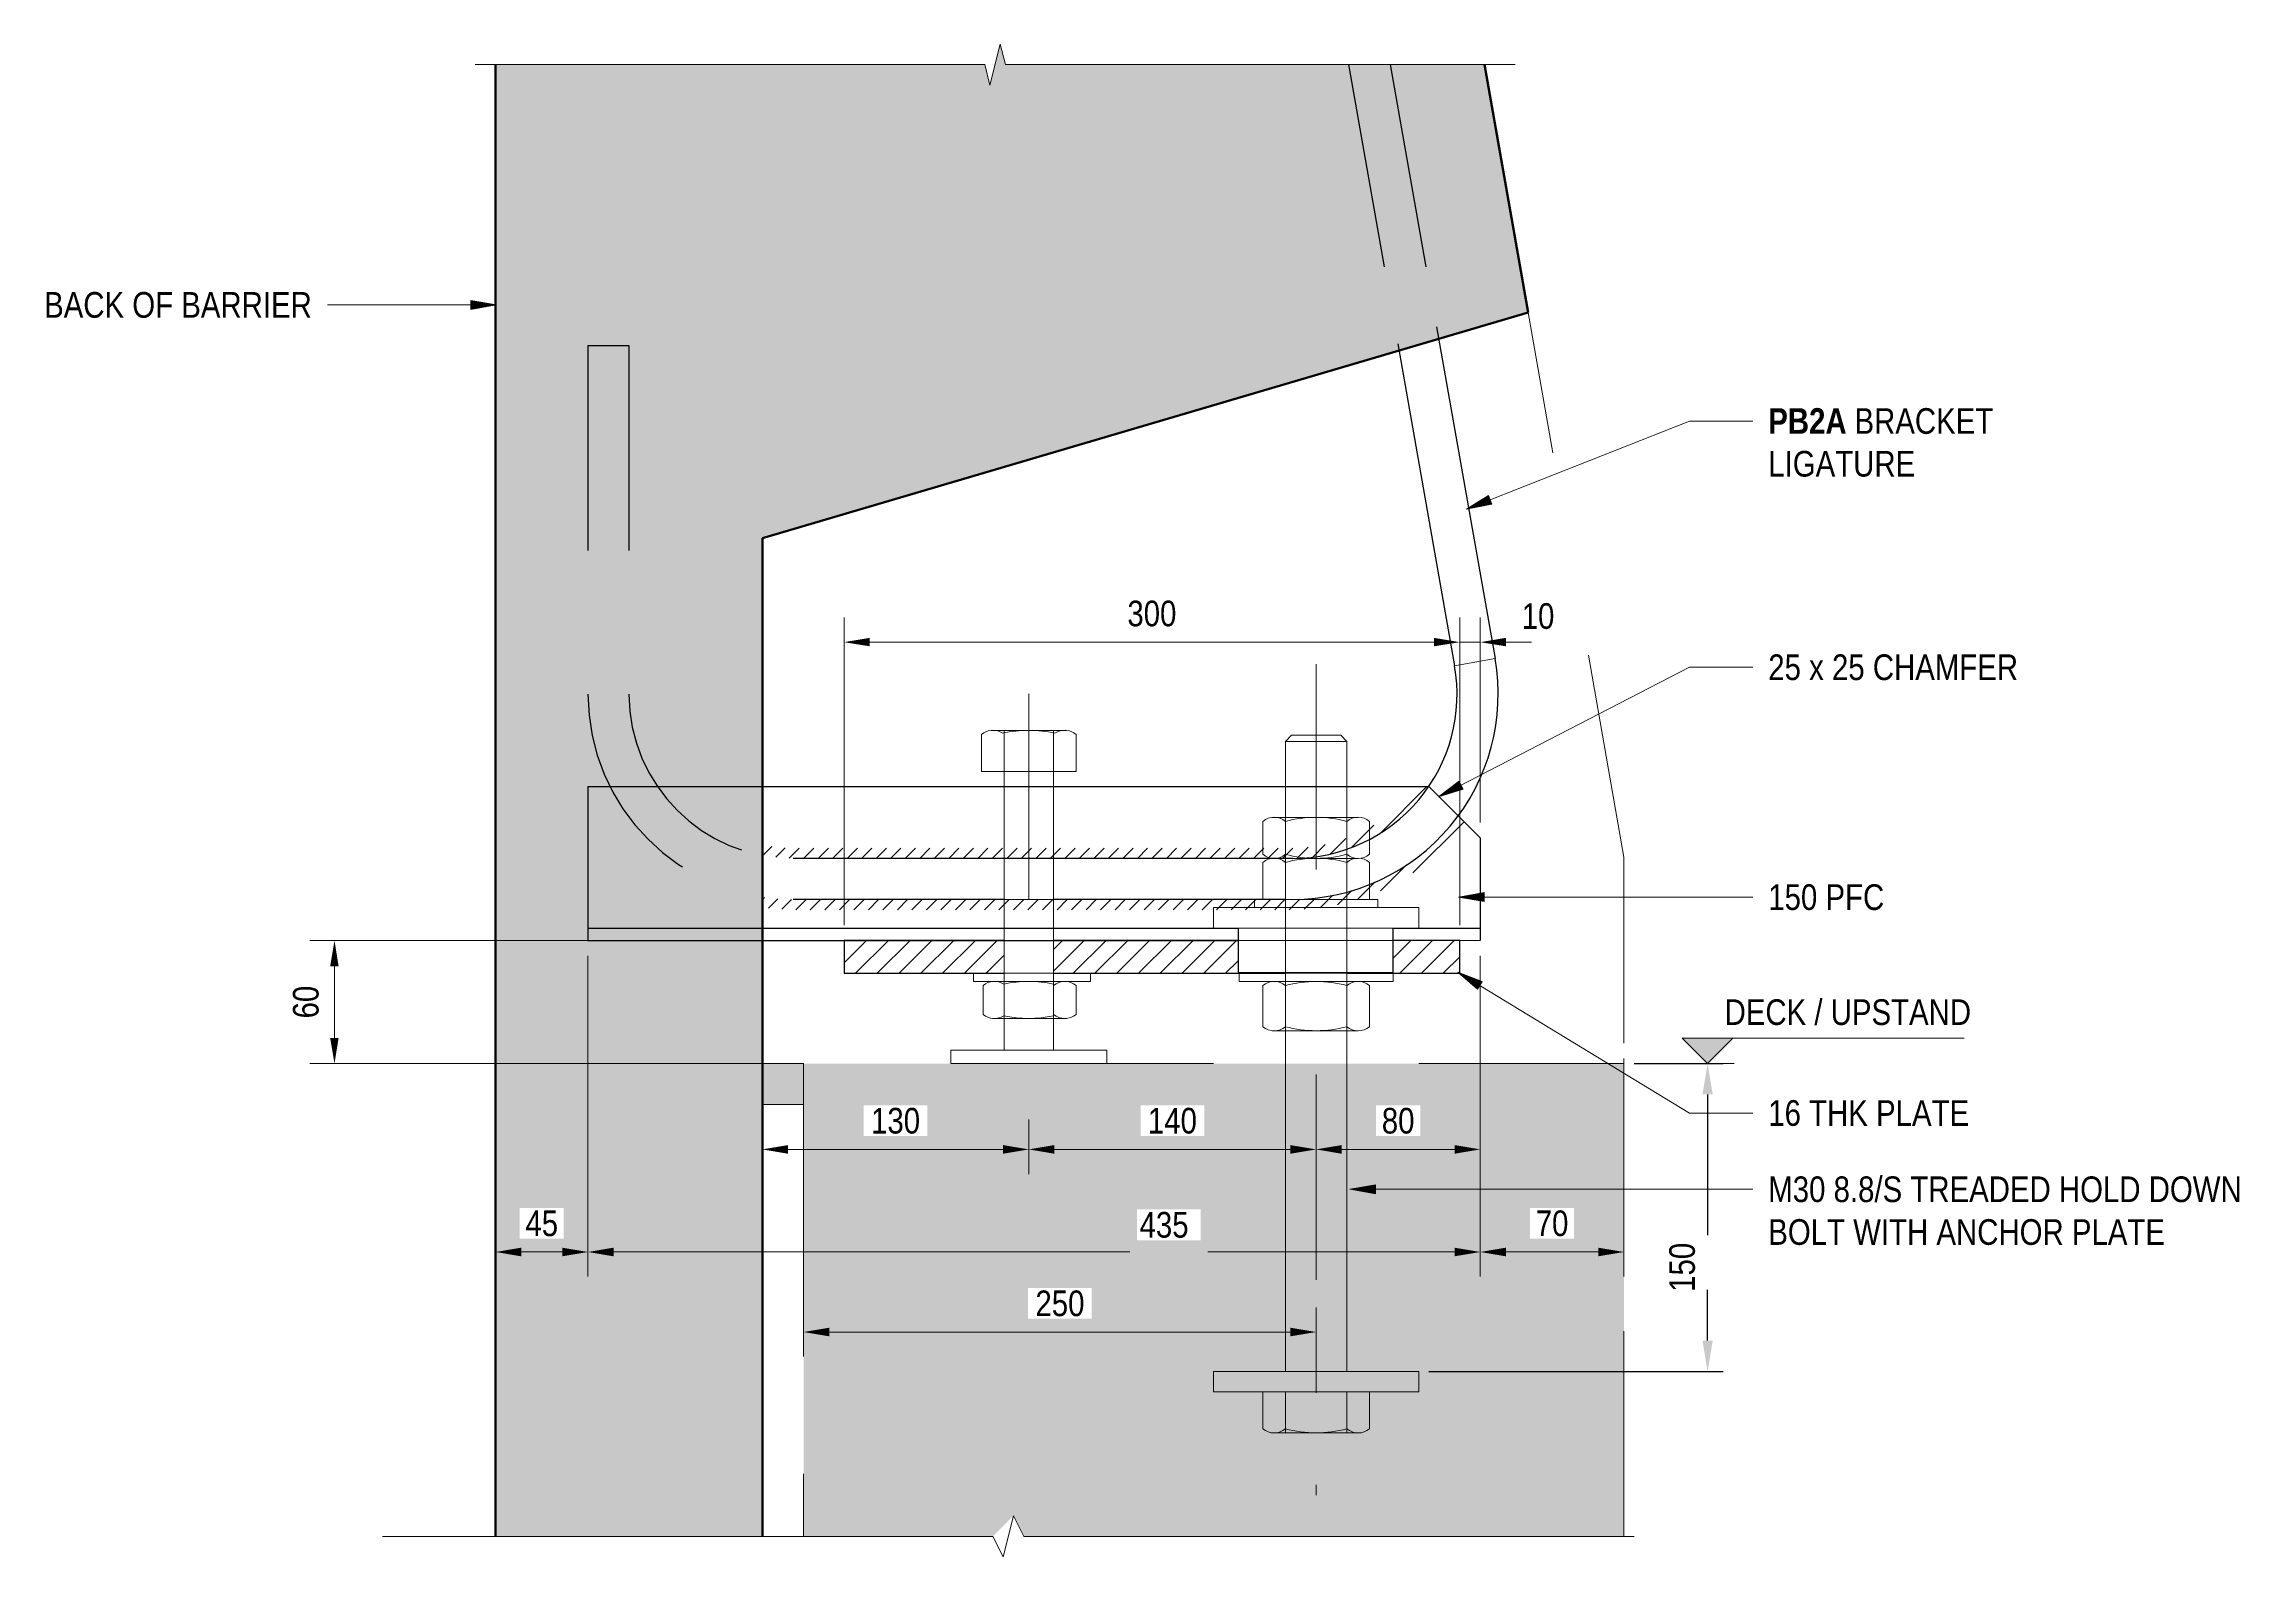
# Model space of a CAD drawing. Header units: metres. Extents: x 0.8 to 15.7, y 1.4 to 7.7.
# Drawn here: x 10.532 to 11.607, y 2.705 to 3.442 of the extents above; entities that cross this region are included whole.
import ezdxf

# ---------------------------------------------------------------- set-up
doc = ezdxf.new("R2010")
doc.units = ezdxf.units.M
doc.linetypes.add('JacobsCenter', pattern=[0.015, 0.009, -0.0015, 0.003, -0.0015])
doc.linetypes.add('JacobsDash', pattern=[0.0045, 0.003, -0.0015])
doc.layers.get('Defpoints').update_dxf_attribs({"color": 41})
for name, color, linetype, lineweight in [('D-BDGE', 7, 'Continuous', 13), ('D-BDGE-LINE', 7, 'Continuous', 9), ('D-ENHA-GEN-LINE', 7, 'Continuous', 13), ('D-ENHA-TEXT', 7, 'Continuous', 9), ('D-ENHA-TEXT-DIMS', 7, 'Continuous', 9)]:
    doc.layers.add(name, color=color, linetype=linetype, lineweight=lineweight)
doc.styles.add('Arial Narrow_4', font='ARIALN.TTF', dxfattribs={"height": 0.0125})
doc.styles.add('Arial Narrow_B', font='ARIALNB.TTF', dxfattribs={"height": 0.0125})
doc.dimstyles.new('____ddd_____3', dxfattribs={"dimscale": 0.3048, "dimtxt": 0.012793, "dimasz": 0.049213, "dimexe": 0.024606, "dimexo": 0.016404, "dimgap": 0.008202, "dimtad": 1, "dimdec": 0, "dimlfac": 1000, "dimzin": 0, "dimdsep": 46, "dimtxsty": 'Arial Narrow_4', "dimsah": 1, "dimcen": 0.09, "dimaunit": 1, "dimadec": 4, "dimazin": 0, "dimtfac": 1, "dimtdec": 4, "dimtix": 1, "dimtmove": 2, "dimatfit": 3, "dimfxl": 1, "dimtvp": 1, "dimtolj": 1, "dimtzin": 0, "dimarcsym": 2})
doc.dimstyles.new('Dimension_Arc_Length_O__mm_', dxfattribs={"dimscale": 0.3048, "dimtxt": 0.012793, "dimasz": 0.04101, "dimexe": 0.03937, "dimexo": 0.024606, "dimgap": 0.024606, "dimtad": 1, "dimdec": 0, "dimlfac": 1000, "dimzin": 0, "dimdsep": 46, "dimtxsty": 'Arial Narrow_4', "dimsah": 1, "dimcen": 0.09, "dimaunit": 1, "dimadec": 4, "dimazin": 0, "dimtfac": 1, "dimtdec": 4, "dimtix": 1, "dimtmove": 0, "dimatfit": 3, "dimfxl": 1, "dimtvp": 1, "dimtfill": 1, "dimtolj": 1, "dimtzin": 0, "dimlwd": 18, "dimlwe": 18, "dimarcsym": 2})
doc.dimstyles.new('Dimension_Standard_O__mm__2', dxfattribs={"dimscale": 0.3048, "dimtxt": 0.012793, "dimasz": 0.04101, "dimexe": 0.03937, "dimexo": 0.024606, "dimgap": 0.024606, "dimtad": 1, "dimdec": 0, "dimlfac": 1000, "dimzin": 0, "dimdsep": 46, "dimtxsty": 'Arial Narrow_4', "dimsah": 1, "dimcen": 0.09, "dimaunit": 1, "dimadec": 4, "dimazin": 0, "dimtfac": 1, "dimtdec": 4, "dimtix": 1, "dimtmove": 0, "dimatfit": 3, "dimfxl": 1, "dimtvp": 1, "dimtfill": 1, "dimtolj": 1, "dimtzin": 0, "dimlwd": 18, "dimlwe": 18, "dimarcsym": 2})
doc.dimstyles.new('Dimension_Standard_O__mm__3', dxfattribs={"dimscale": 0.3048, "dimtxt": 0.012793, "dimasz": 0.04101, "dimexe": 0.03937, "dimexo": 0.024606, "dimgap": 0.024606, "dimtad": 1, "dimdec": 0, "dimlfac": 1000, "dimzin": 0, "dimdsep": 46, "dimtxsty": 'Arial Narrow_4', "dimsah": 1, "dimcen": 0.09, "dimaunit": 1, "dimadec": 4, "dimazin": 0, "dimtfac": 1, "dimtdec": 4, "dimtix": 1, "dimtmove": 2, "dimatfit": 3, "dimfxl": 1, "dimtvp": 1, "dimtfill": 1, "dimtolj": 1, "dimtzin": 0, "dimlwd": 18, "dimlwe": 18, "dimarcsym": 2})
pattern_1 = [(45, (5.764406, 0), (-0.003535534, 0.003535534), [])]

# ---------------------------------------------------------------- blocks, each defined once
blk = doc.blocks.new('BreakLine - BreakLine-6385927-DRG-2871114 - SECTION 3')
at = {"layer": 'D-BDGE-LINE', "lineweight": 13}
for p, q in [((0, 0), (0.2925, 0)), ((0.3075, 0), (0.6, 0))]:
    blk.add_line(p, q, dxfattribs=at)
blk = doc.blocks.new('CS_DET_BreakLine_ViewScale1 - CS_Std BreakLine-6386245-DRG-2871114 - SECTION 3')
at = {"layer": 'D-BDGE-LINE', "lineweight": 18}
for p, q in [((-0.01, 0), (0.2384, 0)), ((0.2384, 0), (0.2409, -0.01)), ((0.2409, -0.01), (0.2459, 0.01)), ((0.2459, 0.01), (0.2484, 0)), ((0.2484, 0), (0.4969, 0))]:
    blk.add_line(p, q, dxfattribs=at)
blk = doc.blocks.new('DIMBLOCK25-DRG-2871114 - SECTION 3')
at = {"layer": 'D-ENHA-TEXT-DIMS', "color": 0, "lineweight": 18, "transparency": 16777216}
for p, q in [((10.7974, 2.9975), (10.7974, 2.8412)), ((10.7524, 2.8546), (10.7524, 2.8412)), ((10.7649, 2.8532), (10.7849, 2.8532))]:
    blk.add_line(p, q, dxfattribs=at)
at = {"layer": 'D-ENHA-TEXT-DIMS', "color": 0, "transparency": 16777216}
for points in [[(10.7649, 2.8553), (10.7649, 2.8511), (10.7524, 2.8532)], [(10.7849, 2.8553), (10.7849, 2.8511), (10.7974, 2.8532)]]:
    blk.add_solid(points, dxfattribs=at)
at = {"layer": 'Defpoints', "color": 0, "transparency": 16777216}
for p in [(10.7974, 3.005), (10.7524, 2.8621), (10.7974, 2.8532)]:
    blk.add_point(p, dxfattribs=at)
at = {"layer": 'D-ENHA-TEXT-DIMS', "color": 0, "lineweight": 18, "transparency": 16777216, "insert": (10.7749, 2.8671), "char_height": 0.0125, "width": 0.019007, "attachment_point": 5, "style": 'Arial Narrow_4', "bg_fill": 3, "box_fill_scale": 1.1, "bg_fill_color": 256, "bg_fill_true_color": 13158600, "bg_fill_transparency": 0}
blk.add_mtext('\\A1;45', dxfattribs=at)
blk = doc.blocks.new('DIMBLOCK26-DRG-2871114 - SECTION 3')
at = {"layer": 'D-ENHA-TEXT-DIMS', "color": 0, "lineweight": 18, "transparency": 16777216}
for p, q in [((10.7974, 2.9975), (10.7974, 2.8412)), ((11.2322, 2.9975), (11.2322, 2.8412)), ((10.8099, 2.8532), (11.0614, 2.8532)), ((11.2197, 2.8532), (11.0995, 2.8532))]:
    blk.add_line(p, q, dxfattribs=at)
at = {"layer": 'D-ENHA-TEXT-DIMS', "color": 0, "transparency": 16777216}
for points in [[(10.8099, 2.8553), (10.8099, 2.8511), (10.7974, 2.8532)], [(11.2197, 2.8553), (11.2197, 2.8511), (11.2322, 2.8532)]]:
    blk.add_solid(points, dxfattribs=at)
at = {"layer": 'Defpoints', "color": 0, "transparency": 16777216}
for p in [(10.7974, 3.005), (11.2322, 3.005), (11.2322, 2.8532)]:
    blk.add_point(p, dxfattribs=at)
at = {"layer": 'D-ENHA-TEXT-DIMS', "color": 0, "lineweight": 18, "transparency": 16777216, "insert": (11.0662, 2.8727), "char_height": 0.0125, "width": 0.02851, "attachment_point": 1, "line_spacing_factor": 0.974696, "style": 'Arial Narrow_4', "bg_fill": 3, "box_fill_scale": 1.1, "bg_fill_color": 256, "bg_fill_true_color": 13158600, "bg_fill_transparency": 0}
blk.add_mtext('\\A1;435', dxfattribs=at)
blk = doc.blocks.new('DIMBLOCK27-DRG-2871114 - SECTION 3')
at = {"layer": 'D-ENHA-TEXT-DIMS', "color": 0, "lineweight": 18, "transparency": 16777216}
for p, q in [((11.2322, 2.9975), (11.2322, 2.8412)), ((11.3022, 2.9475), (11.3022, 2.8412)), ((11.2447, 2.8532), (11.2897, 2.8532))]:
    blk.add_line(p, q, dxfattribs=at)
at = {"layer": 'D-ENHA-TEXT-DIMS', "color": 0, "transparency": 16777216}
for points in [[(11.2447, 2.8553), (11.2447, 2.8511), (11.2322, 2.8532)], [(11.2897, 2.8553), (11.2897, 2.8511), (11.3022, 2.8532)]]:
    blk.add_solid(points, dxfattribs=at)
at = {"layer": 'Defpoints', "color": 0, "transparency": 16777216}
for p in [(11.2322, 3.005), (11.3022, 2.955), (11.3022, 2.8532)]:
    blk.add_point(p, dxfattribs=at)
at = {"layer": 'D-ENHA-TEXT-DIMS', "color": 0, "lineweight": 18, "transparency": 16777216, "insert": (11.2672, 2.8671), "char_height": 0.0125, "width": 0.019007, "attachment_point": 5, "style": 'Arial Narrow_4', "bg_fill": 3, "box_fill_scale": 1.1, "bg_fill_color": 256, "bg_fill_true_color": 13158600, "bg_fill_transparency": 0}
blk.add_mtext('\\A1;70', dxfattribs=at)
blk = doc.blocks.new('DIMBLOCK28-DRG-2871114 - SECTION 3')
at = {"layer": 'D-ENHA-TEXT-DIMS', "color": 0, "lineweight": 18, "transparency": 16777216}
for p, q in [((10.7974, 3.005), (10.6619, 3.005)), ((10.6739, 2.9925), (10.6739, 2.9575)), ((10.895, 2.945), (10.6619, 2.945))]:
    blk.add_line(p, q, dxfattribs=at)
at = {"layer": 'D-ENHA-TEXT-DIMS', "color": 0, "transparency": 16777216}
for points in [[(10.6718, 2.9925), (10.6759, 2.9925), (10.6739, 3.005)], [(10.6718, 2.9575), (10.6759, 2.9575), (10.6739, 2.945)]]:
    blk.add_solid(points, dxfattribs=at)
at = {"layer": 'Defpoints', "color": 0, "transparency": 16777216}
for p in [(10.8049, 3.005), (10.6739, 2.945), (10.9025, 2.945)]:
    blk.add_point(p, dxfattribs=at)
at = {"layer": 'D-ENHA-TEXT-DIMS', "color": 0, "lineweight": 18, "transparency": 16777216, "insert": (10.66, 2.975), "char_height": 0.0125, "width": 0.019007, "attachment_point": 5, "rotation": 90, "style": 'Arial Narrow_4', "bg_fill": 3, "box_fill_scale": 1.1, "bg_fill_color": 256, "bg_fill_true_color": 13158600, "bg_fill_transparency": 0}
blk.add_mtext('\\A1;60', dxfattribs=at)
blk = doc.blocks.new('DIMBLOCK29-DRG-2871114 - SECTION 3')
at = {"layer": 'D-ENHA-TEXT-DIMS', "color": 0, "lineweight": 18, "transparency": 16777216}
for p, q in [((11.0122, 2.9177), (11.0122, 2.8912)), ((10.8824, 2.9046), (10.8824, 2.8912)), ((10.8949, 2.9032), (10.9997, 2.9032))]:
    blk.add_line(p, q, dxfattribs=at)
at = {"layer": 'D-ENHA-TEXT-DIMS', "color": 0, "transparency": 16777216}
for points in [[(10.8949, 2.9053), (10.8949, 2.9011), (10.8824, 2.9032)], [(10.9997, 2.9053), (10.9997, 2.9011), (11.0122, 2.9032)]]:
    blk.add_solid(points, dxfattribs=at)
at = {"layer": 'Defpoints', "color": 0, "transparency": 16777216}
for p in [(11.0122, 2.9252), (10.8824, 2.9121), (11.0122, 2.9032)]:
    blk.add_point(p, dxfattribs=at)
at = {"layer": 'D-ENHA-TEXT-DIMS', "color": 0, "lineweight": 18, "transparency": 16777216, "insert": (10.9473, 2.9171), "char_height": 0.0125, "width": 0.02851, "attachment_point": 5, "style": 'Arial Narrow_4', "bg_fill": 3, "box_fill_scale": 1.1, "bg_fill_color": 256, "bg_fill_true_color": 13158600, "bg_fill_transparency": 0}
blk.add_mtext('\\A1;130', dxfattribs=at)
blk = doc.blocks.new('DIMBLOCK30-DRG-2871114 - SECTION 3')
at = {"layer": 'D-ENHA-TEXT-DIMS', "color": 0, "lineweight": 18, "transparency": 16777216}
for p, q in [((11.0122, 2.9177), (11.0122, 2.8912)), ((11.0247, 2.9032), (11.1397, 2.9032)), ((11.1522, 2.9046), (11.1522, 2.8912))]:
    blk.add_line(p, q, dxfattribs=at)
at = {"layer": 'D-ENHA-TEXT-DIMS', "color": 0, "transparency": 16777216}
for points in [[(11.0247, 2.9053), (11.0247, 2.9011), (11.0122, 2.9032)], [(11.1397, 2.9053), (11.1397, 2.9011), (11.1522, 2.9032)]]:
    blk.add_solid(points, dxfattribs=at)
at = {"layer": 'Defpoints', "color": 0, "transparency": 16777216}
for p in [(11.0122, 2.9252), (11.1522, 2.9121), (11.1522, 2.9032)]:
    blk.add_point(p, dxfattribs=at)
at = {"layer": 'D-ENHA-TEXT-DIMS', "color": 0, "lineweight": 18, "transparency": 16777216, "insert": (11.0822, 2.9171), "char_height": 0.0125, "width": 0.02851, "attachment_point": 5, "style": 'Arial Narrow_4', "bg_fill": 3, "box_fill_scale": 1.1, "bg_fill_color": 256, "bg_fill_true_color": 13158600, "bg_fill_transparency": 0}
blk.add_mtext('\\A1;140', dxfattribs=at)
blk = doc.blocks.new('DIMBLOCK31-DRG-2871114 - SECTION 3')
at = {"layer": 'D-ENHA-TEXT-DIMS', "color": 0, "lineweight": 18, "transparency": 16777216}
for p, q in [((11.2322, 2.9975), (11.2322, 2.8912)), ((11.1522, 2.9046), (11.1522, 2.8912)), ((11.1647, 2.9032), (11.2197, 2.9032))]:
    blk.add_line(p, q, dxfattribs=at)
at = {"layer": 'D-ENHA-TEXT-DIMS', "color": 0, "transparency": 16777216}
for points in [[(11.1647, 2.9053), (11.1647, 2.9011), (11.1522, 2.9032)], [(11.2197, 2.9053), (11.2197, 2.9011), (11.2322, 2.9032)]]:
    blk.add_solid(points, dxfattribs=at)
at = {"layer": 'Defpoints', "color": 0, "transparency": 16777216}
for p in [(11.2322, 3.005), (11.1522, 2.9121), (11.2322, 2.9032)]:
    blk.add_point(p, dxfattribs=at)
at = {"layer": 'D-ENHA-TEXT-DIMS', "color": 0, "lineweight": 18, "transparency": 16777216, "insert": (11.1922, 2.9171), "char_height": 0.0125, "width": 0.019007, "attachment_point": 5, "style": 'Arial Narrow_4', "bg_fill": 3, "box_fill_scale": 1.1, "bg_fill_color": 256, "bg_fill_true_color": 13158600, "bg_fill_transparency": 0}
blk.add_mtext('\\A1;80', dxfattribs=at)
blk = doc.blocks.new('DIMBLOCK32-DRG-2871114 - SECTION 3')
at = {"layer": 'D-ENHA-TEXT-DIMS', "color": 0, "lineweight": 18, "transparency": 16777216}
for p, q in [((10.9222, 3.0125), (10.9222, 3.1624)), ((11.2222, 3.0125), (11.2222, 3.1624)), ((10.9347, 3.1504), (11.2097, 3.1504))]:
    blk.add_line(p, q, dxfattribs=at)
at = {"layer": 'D-ENHA-TEXT-DIMS', "color": 0, "transparency": 16777216}
for points in [[(10.9347, 3.1525), (10.9347, 3.1484), (10.9222, 3.1504)], [(11.2097, 3.1525), (11.2097, 3.1484), (11.2222, 3.1504)]]:
    blk.add_solid(points, dxfattribs=at)
at = {"layer": 'Defpoints', "color": 0, "transparency": 16777216}
for p in [(11.2222, 3.1504), (10.9222, 3.005), (11.2222, 3.005)]:
    blk.add_point(p, dxfattribs=at)
at = {"layer": 'D-ENHA-TEXT-DIMS', "color": 0, "lineweight": 18, "transparency": 16777216, "insert": (11.0722, 3.1643), "char_height": 0.0125, "width": 0.02851, "attachment_point": 5, "style": 'Arial Narrow_4', "bg_fill": 3, "box_fill_scale": 1.1, "bg_fill_color": 256, "bg_fill_true_color": 13158600, "bg_fill_transparency": 0}
blk.add_mtext('\\A1;300', dxfattribs=at)
blk = doc.blocks.new('DIMBLOCK33-DRG-2871114 - SECTION 3')
at = {"layer": 'D-ENHA-TEXT-DIMS', "color": 0, "lineweight": 18, "transparency": 16777216}
for p, q in [((11.2222, 3.0125), (11.2222, 3.1624)), ((11.2322, 3.0625), (11.2322, 3.1624)), ((11.2097, 3.1504), (11.1972, 3.1504)), ((11.2222, 3.1504), (11.2322, 3.1504)), ((11.2447, 3.1504), (11.2572, 3.1504))]:
    blk.add_line(p, q, dxfattribs=at)
at = {"layer": 'D-ENHA-TEXT-DIMS', "color": 0, "transparency": 16777216}
for points in [[(11.2097, 3.1525), (11.2097, 3.1484), (11.2222, 3.1504)], [(11.2447, 3.1525), (11.2447, 3.1484), (11.2322, 3.1504)]]:
    blk.add_solid(points, dxfattribs=at)
at = {"layer": 'Defpoints', "color": 0, "transparency": 16777216}
for p in [(11.2322, 3.1504), (11.2322, 3.055), (11.2222, 3.005)]:
    blk.add_point(p, dxfattribs=at)
at = {"layer": 'D-ENHA-TEXT-DIMS', "color": 0, "lineweight": 18, "transparency": 16777216, "insert": (11.2524, 3.1694), "char_height": 0.0125, "width": 0.019007, "attachment_point": 1, "line_spacing_factor": 0.974696, "style": 'Arial Narrow_4', "bg_fill": 3, "box_fill_scale": 1.1, "bg_fill_color": 256, "bg_fill_true_color": 13158600, "bg_fill_transparency": 0}
blk.add_mtext('\\A1;10', dxfattribs=at)
blk = doc.blocks.new('DIMBLOCK34-DRG-2871114 - SECTION 3')
at = {"layer": 'D-ENHA-TEXT-DIMS', "color": 0, "lineweight": 18, "transparency": 16777216}
for p, q in [((10.9025, 2.9175), (10.9025, 2.8022)), ((11.1522, 2.7845), (11.1522, 2.8262)), ((10.915, 2.8142), (11.1397, 2.8142))]:
    blk.add_line(p, q, dxfattribs=at)
at = {"layer": 'D-ENHA-TEXT-DIMS', "color": 0, "transparency": 16777216}
for points in [[(10.915, 2.8163), (10.915, 2.8121), (10.9025, 2.8142)], [(11.1397, 2.8163), (11.1397, 2.8121), (11.1522, 2.8142)]]:
    blk.add_solid(points, dxfattribs=at)
at = {"layer": 'Defpoints', "color": 0, "transparency": 16777216}
for p in [(10.9025, 2.925), (11.1522, 2.8142), (11.1522, 2.777)]:
    blk.add_point(p, dxfattribs=at)
at = {"layer": 'D-ENHA-TEXT-DIMS', "color": 0, "lineweight": 18, "transparency": 16777216, "insert": (11.0274, 2.8281), "char_height": 0.0125, "width": 0.02851, "attachment_point": 5, "style": 'Arial Narrow_4', "bg_fill": 3, "box_fill_scale": 1.1, "bg_fill_color": 256, "bg_fill_true_color": 13158600, "bg_fill_transparency": 0}
blk.add_mtext('\\A1;250', dxfattribs=at)
blk = doc.blocks.new('SYM_ANO_Level - FINISHED LEVEL 2-5691598-DRG-2871114 - SECTION 3')
at = {"layer": 'D-ENHA-GEN-LINE', "lineweight": 9}
blk.add_hatch(color=256, dxfattribs=at).paths.add_polyline_path([(0, 0), (0.00247, -0.00247), (-0.00247, -0.00247)])
for p, q in [((0.00241, 0), (-0.00259, 0)), ((0, 0), (-0.00247, -0.00247)), ((0.00247, -0.00247), (0, 0)), ((-0.025, -0.00247), (0.00241, -0.00247)), ((-0.00247, -0.00247), (0.00247, -0.00247)), ((0.0018, -0.00247), (-0.0018, -0.00247))]:
    blk.add_line(p, q, dxfattribs=at)
blk = doc.blocks.new('DIMBLOCK35-DRG-2871114 - SECTION 3')
at = {"layer": 'D-ENHA-TEXT-DIMS', "color": 0, "lineweight": -2, "transparency": 16777216}
for p, q in [((11.3072, 2.945), (11.3505, 2.945)), ((11.343, 2.93), (11.343, 2.8614)), ((11.343, 2.81), (11.343, 2.8347)), ((11.2072, 2.795), (11.3505, 2.795))]:
    blk.add_line(p, q, dxfattribs=at)
at = {"layer": 'D-ENHA-TEXT-DIMS', "color": 0, "transparency": 16777216}
for points in [[(11.3405, 2.93), (11.3455, 2.93), (11.343, 2.945)], [(11.3405, 2.81), (11.3455, 2.81), (11.343, 2.795)]]:
    blk.add_solid(points, dxfattribs=at)
at = {"layer": 'Defpoints', "color": 0, "transparency": 16777216}
for p in [(11.3022, 2.945), (11.2022, 2.795), (11.343, 2.795)]:
    blk.add_point(p, dxfattribs=at)
at = {"layer": 'D-ENHA-TEXT-DIMS', "color": 0, "transparency": 16777216, "insert": (11.3243, 2.8338), "char_height": 0.0125, "width": 0.02851, "attachment_point": 1, "rotation": 90, "line_spacing_factor": 0.974696, "style": 'Arial Narrow_4'}
blk.add_mtext('\\A1;150', dxfattribs=at)

msp = doc.modelspace()

# ---------------------------------------------------------------- hatches: boundary and pattern name
at = {"layer": 'D-BDGE-LINE', "true_color": 0xffffff}
for points in [[(10.8051082, 2.7146079), (10.8824022, 2.7146079), (10.8824022, 3.201038), (11.2555373, 3.311038), (11.2342303, 3.4318761), (11.0008467, 3.4318761), (10.9983467, 3.4418761), (10.9933467, 3.4218761), (10.9908467, 3.4318761), (10.7524022, 3.4318761), (10.7524022, 2.7146079)], [(10.8825114, 2.925038), (10.9025114, 2.925038), (10.9025114, 2.945038), (10.8825114, 2.945038), (10.8825114, 2.9325016)], [(11.2744721, 2.7146079), (11.3022439, 2.7146079), (11.3022439, 2.945038), (10.9025114, 2.945038), (10.9025114, 2.7146079), (10.9947398, 2.7146079), (11.0047398, 2.7246079), (11.0097398, 2.7146079)]]:
    msp.add_hatch(color=7, dxfattribs=at).paths.add_polyline_path(points)
at = {"layer": 'D-BDGE-LINE', "true_color": 0x808080}
h = msp.add_hatch(dxfattribs=at)
h.set_pattern_fill('FP_2', color=8, style=0, pattern_type=2)
h.set_pattern_definition(pattern_1)
h.paths.add_polyline_path([(11.0525895, 3.045038), (11.1409436, 3.045038), (11.1474952, 3.0453153), (11.1539206, 3.046101), (11.1602198, 3.047395), (11.1664324, 3.0492125), (11.1725188, 3.0515384), (11.1783602, 3.0543273), (11.1844182, 3.0579131), (11.1892984, 3.0613121), (11.1942957, 3.0654263), (11.1989089, 3.0699065), (11.2031728, 3.0747771), (11.2070874, 3.080038), (11.2009436, 3.080038), (11.197248, 3.0755019), (11.1932666, 3.0713081), (11.1889996, 3.0674566), (11.1839518, 3.0636232), (11.1795511, 3.0607428), (11.1744846, 3.0579559), (11.1692152, 3.0555749), (11.1635308, 3.0535327), (11.1581751, 3.0520443), (11.1525337, 3.0509416), (11.1467898, 3.0502728), (11.1409436, 3.050038), (10.8974022, 3.050038), (10.8908506, 3.0503549), (10.8858121, 3.0509416), (10.8824022, 3.0516081), (10.8824022, 3.0465165), (10.8844252, 3.046101), (10.8915559, 3.0452854), (10.8974022, 3.045038), (11.0242439, 3.045038)])
h = msp.add_hatch(dxfattribs=at)
h.set_pattern_fill('FP_2', color=8, style=0, pattern_type=2)
h.set_pattern_definition(pattern_1)
h.paths.add_polyline_path([(11.1409436, 3.020038), (11.1491467, 3.0203683), (11.1572054, 3.0213087), (11.1651198, 3.0228591), (11.1729354, 3.0250363), (11.1806066, 3.0278235), (11.1879969, 3.0311711), (11.1951012, 3.0350893), (11.2019551, 3.0395914), (11.2083455, 3.0445272), (11.2143235, 3.0499407), (11.219899, 3.0558348), (11.2250721, 3.0622097), (11.2214978, 3.0657841), (11.2165743, 3.0596303), (11.211259, 3.0539394), (11.2055519, 3.0487113), (11.1994137, 3.0439199), (11.1928838, 3.0395914), (11.1860801, 3.035804), (11.1783602, 3.0323339), (11.1716417, 3.0298722), (11.1635308, 3.0276454), (11.1565519, 3.0262673), (11.1488181, 3.0253577), (11.1409436, 3.025038), (10.8974022, 3.025038), (10.8894416, 3.0253809), (10.8824022, 3.0261301), (10.8824022, 3.0211458), (10.8899835, 3.0203274), (10.8974022, 3.020038), (11.1372439, 3.020038)])
h = msp.add_hatch(dxfattribs=at)
h.set_pattern_fill('FP_7', color=8, style=0, pattern_type=2)
h.set_pattern_definition([(45, (5.764406, 0), (-0.005303301, 0.005303301), [])])
h.paths.add_polyline_path([(11.0525895, 2.989038), (11.1372439, 2.989038), (11.1372439, 2.9894043), (11.1142439, 2.9894043), (11.1142439, 3.005038), (11.0242439, 3.005038), (11.0242439, 2.989038)])
h.paths.add_polyline_path([(11.1895336, 2.989038), (11.2222439, 2.989038), (11.2222439, 3.005038), (11.1895336, 3.005038), (11.1895336, 2.9894043), (11.1672439, 2.9894043), (11.1672439, 2.989038)])
h.paths.add_polyline_path([(11.0002439, 2.989038), (11.0002439, 3.005038), (10.9222439, 3.005038), (10.9222439, 2.989038), (10.9416483, 2.989038)])
at = {"layer": 'D-ENHA-TEXT'}
for points in [[(10.752771, 3.3147925), (10.740271, 3.3169965), (10.740271, 3.3125884)], [(11.2254502, 3.2151941), (11.2378852, 3.2177396), (11.2362647, 3.2218391)], [(11.2118477, 3.0749568), (11.2239646, 3.0787369), (11.2219409, 3.0826532)], [(11.2216452, 3.0261422), (11.2341452, 3.0239381), (11.2341452, 3.0283463)], [(11.2212691, 2.9896077), (11.2308051, 2.9812308), (11.2330951, 2.9849975)], [(11.1686014, 2.8837769), (11.1811014, 2.8815728), (11.1811014, 2.885981)]]:
    msp.add_hatch(color=256, dxfattribs=at).paths.add_polyline_path(points)

# ---------------------------------------------------------------- linework, layer by layer
at = {"layer": 'D-BDGE', "lineweight": 70}
for p, q in [((10.7524022, 3.4318761), (10.7524022, 2.7146079)), ((11.2555373, 3.311038), (11.2342303, 3.4318761)), ((10.8824022, 3.201038), (11.2555373, 3.311038)), ((10.8824022, 2.7146079), (10.8824022, 3.201038))]:
    msp.add_line(p, q, dxfattribs=at)
at = {"layer": 'D-BDGE', "linetype": 'JacobsDash', "lineweight": 25}
for p, q in [((11.1680739, 3.4318761), (11.1920752, 3.2957579)), ((11.1883824, 3.4318761), (11.2109031, 3.3041549)), ((10.7974022, 3.295038), (10.7974022, 3.125038)), ((10.7974022, 3.295038), (10.8174022, 3.295038)), ((10.8174022, 3.295038), (10.8174022, 3.125038)), ((10.7974022, 3.080038), (10.8824022, 3.080038)), ((10.7974022, 3.080038), (10.7974022, 3.005038)), ((10.7974022, 3.011038), (10.8824022, 3.011038)), ((10.7974022, 3.005038), (10.8824022, 3.005038))]:
    msp.add_line(p, q, dxfattribs=at)
at = {"layer": 'D-BDGE', "linetype": 'JacobsDash'}
for p, q in [((11.3022439, 3.0456599), (11.2555373, 3.311038)), ((11.3022439, 2.955038), (11.3022439, 3.0456599)), ((11.1372439, 3.005038), (11.1672439, 3.005038))]:
    msp.add_line(p, q, dxfattribs=at)
at = {"layer": 'D-BDGE', "lineweight": 25}
for p, q in [((11.2109031, 3.3041549), (11.2394244, 3.1424028)), ((11.1920752, 3.2957579), (11.2197282, 3.1389298)), ((10.8824022, 3.080038), (11.2070874, 3.080038)), ((11.2071507, 3.0801311), (11.2322439, 3.055038)), ((11.2322439, 3.055038), (11.2322439, 3.005038)), ((11.1409436, 3.045038), (10.8974022, 3.045038)), ((11.0002439, 3.025038), (10.8974022, 3.025038)), ((11.1372439, 3.025038), (11.0242439, 3.025038)), ((10.8824022, 3.011038), (11.1142439, 3.011038)), ((11.1022439, 3.011038), (11.1142439, 3.011038)), ((11.1142439, 3.011038), (11.1142439, 2.9894043)), ((11.1895336, 3.011038), (11.2022439, 3.011038)), ((11.1895336, 3.011038), (11.2322439, 3.011038)), ((11.1895336, 3.011038), (11.1895336, 2.9894043)), ((10.8824022, 3.005038), (11.1142439, 3.005038)), ((11.0002439, 3.005038), (10.9222439, 3.005038)), ((10.9222439, 3.005038), (10.9222439, 2.989038)), ((11.1142439, 3.005038), (11.0242439, 3.005038)), ((11.2222439, 3.005038), (11.1895336, 3.005038)), ((11.2222439, 2.989038), (11.2222439, 3.005038)), ((10.9222439, 2.989038), (11.0002439, 2.989038)), ((11.0242439, 2.989038), (11.1372439, 2.989038)), ((11.1672439, 2.989038), (11.2222439, 2.989038))]:
    msp.add_line(p, q, dxfattribs=at)
at = {"layer": 'D-BDGE', "linetype": 'JacobsCenter', "lineweight": 9}
for p, q in [((11.1522439, 3.1396463), (11.1522439, 2.7346463)), ((11.0122439, 3.1251708), (11.0122439, 2.9251708))]:
    msp.add_line(p, q, dxfattribs=at)
at = {"layer": 'D-BDGE', "lineweight": 9}
for p, q in [((11.2197282, 3.1389298), (11.2394244, 3.1424028)), ((11.1372439, 3.102038), (11.1402439, 3.105038)), ((11.1402439, 3.105038), (11.1642439, 3.105038)), ((11.1672439, 3.102038), (11.1642439, 3.105038)), ((11.0002439, 3.025038), (11.0002439, 2.989038)), ((11.0242439, 3.025038), (11.0002439, 3.025038)), ((11.0242439, 2.989038), (11.0242439, 3.025038)), ((11.1672439, 3.025038), (11.1372439, 3.025038)), ((11.1372439, 3.025038), (11.1372439, 3.011038)), ((11.1672439, 3.011038), (11.1672439, 3.025038)), ((11.1895336, 3.011038), (11.1142439, 3.011038)), ((11.1142439, 3.011038), (11.1142439, 2.9894043)), ((11.1895336, 2.9894043), (11.1895336, 3.011038)), ((11.0002439, 2.989038), (11.0242439, 2.989038)), ((11.1142439, 2.9894043), (11.1895336, 2.9894043)), ((11.1372439, 2.9894043), (11.1372439, 2.989038)), ((11.1372439, 2.989038), (11.1672439, 2.989038)), ((11.1672439, 2.989038), (11.1672439, 2.9894043)), ((11.0002439, 2.9837859), (11.0002439, 2.96829)), ((11.1402439, 2.785038), (11.1642439, 2.785038))]:
    msp.add_line(p, q, dxfattribs=at)
at = {"layer": 'D-BDGE', "lineweight": 18}
for p, q in [((10.9938572, 3.1074296), (11.0306305, 3.1074296)), ((11.0002439, 3.0874296), (11.0002439, 3.1074296)), ((11.0242439, 3.0874296), (11.0242439, 3.1074296)), ((10.9892439, 3.0874296), (10.9892439, 3.1054611)), ((10.9892439, 3.1002346), (10.9892439, 3.0911246)), ((11.0002439, 3.1002346), (11.0002439, 3.0911246)), ((11.0352439, 3.0874296), (11.0352439, 3.1054611)), ((11.1372439, 3.102038), (11.1672439, 3.102038)), ((11.1372439, 3.102038), (11.1372439, 2.795038)), ((11.1672439, 3.102038), (11.1672439, 2.795038)), ((10.9892439, 3.0874296), (11.0352439, 3.0874296)), ((11.0253289, 3.0874296), (10.9958178, 3.0874296)), ((11.0002439, 3.025038), (11.0002439, 3.0874296)), ((11.0242439, 3.025038), (11.0242439, 3.0874296)), ((11.1308572, 3.065038), (11.1727591, 3.065038)), ((11.1653289, 3.065038), (11.1358178, 3.065038)), ((11.1372439, 3.0470065), (11.1372439, 3.065038)), ((11.1672439, 3.0470065), (11.1672439, 3.065038)), ((11.1262439, 3.0470065), (11.1262439, 3.0630694)), ((11.1262439, 3.057843), (11.1262439, 3.048733)), ((11.1372439, 3.057843), (11.1372439, 3.048733)), ((11.1782439, 3.0470065), (11.1782439, 3.0630694)), ((11.1262439, 3.025038), (11.1262439, 3.0430694)), ((11.1308572, 3.045038), (11.1727591, 3.045038)), ((11.1653289, 3.045038), (11.1358178, 3.045038)), ((11.1653289, 3.045038), (11.1358178, 3.045038)), ((11.1372439, 3.0270065), (11.1372439, 3.045038)), ((11.1672439, 3.0271201), (11.1672439, 3.045038)), ((11.1782439, 3.025038), (11.1782439, 3.0430694)), ((11.1262439, 3.037843), (11.1262439, 3.028733)), ((11.1372439, 3.037843), (11.1372439, 3.028733)), ((11.1022439, 3.021038), (11.2022439, 3.021038)), ((11.1022439, 3.011038), (11.1022439, 3.021038)), ((11.1222439, 3.025038), (11.1372439, 3.025038)), ((11.1222439, 3.021038), (11.1222439, 3.025038)), ((11.1372439, 3.021038), (11.1222439, 3.021038)), ((11.1372439, 3.025038), (11.1358178, 3.025038)), ((11.1672439, 3.025038), (11.1822439, 3.025038)), ((11.1822439, 3.021038), (11.1672439, 3.021038)), ((11.1822439, 3.025038), (11.1822439, 3.021038)), ((11.2022439, 3.021038), (11.2022439, 3.011038)), ((11.1142439, 3.011038), (11.1022439, 3.011038)), ((11.2022439, 3.011038), (11.1895336, 3.011038)), ((11.1895336, 3.005038), (11.2322439, 3.005038)), ((11.0002439, 2.989038), (10.9852439, 2.989038)), ((10.9852439, 2.989038), (10.9852439, 2.985038)), ((11.0002439, 2.951538), (11.0002439, 2.989038)), ((11.0422439, 2.989038), (11.0242439, 2.989038)), ((11.0242439, 2.951538), (11.0242439, 2.989038)), ((11.0422439, 2.985038), (11.0422439, 2.989038)), ((11.1897439, 2.989038), (11.1147439, 2.989038)), ((11.1147439, 2.989038), (11.1147439, 2.985038)), ((11.1897439, 2.985038), (11.1897439, 2.989038)), ((10.9852439, 2.985038), (11.0422439, 2.985038)), ((10.9899788, 2.9830694), (10.9899788, 2.9690065)), ((10.9899788, 2.972233), (10.9899788, 2.981343)), ((11.0253289, 2.985038), (10.9963654, 2.985038)), ((11.0242439, 2.9830694), (11.0242439, 2.967038)), ((11.0352439, 2.9830694), (11.0352439, 2.9690065)), ((11.1147439, 2.985038), (11.1897439, 2.985038)), ((11.1262439, 2.9630065), (11.1262439, 2.9830694)), ((11.1372439, 2.9630065), (11.1372439, 2.981038)), ((11.1672439, 2.9630065), (11.1672439, 2.981038)), ((11.1782439, 2.9630065), (11.1782439, 2.9830694)), ((10.9945921, 2.967038), (11.0306305, 2.967038)), ((11.0253289, 2.967038), (10.9963654, 2.967038)), ((11.1262439, 2.973843), (11.1262439, 2.964733)), ((11.1372439, 2.973843), (11.1372439, 2.964733)), ((11.1308572, 2.961038), (11.1727591, 2.961038)), ((11.1653289, 2.961038), (11.1358178, 2.961038)), ((11.1653289, 2.961038), (11.1358178, 2.961038)), ((11.0502439, 2.951538), (10.9742439, 2.951538)), ((10.9742439, 2.945038), (10.9742439, 2.951538)), ((11.0502439, 2.945038), (11.0502439, 2.951538)), ((10.9025114, 2.945038), (10.8825114, 2.945038)), ((10.8825114, 2.945038), (10.8825114, 2.925038)), ((10.9025114, 2.925038), (10.9025114, 2.945038)), ((11.0502439, 2.945038), (10.9742439, 2.945038)), ((10.8825114, 2.925038), (10.9025114, 2.925038)), ((11.1022439, 2.795038), (11.2022439, 2.795038)), ((11.1022439, 2.785038), (11.1022439, 2.795038)), ((11.2022439, 2.795038), (11.2022439, 2.785038)), ((11.2022439, 2.785038), (11.1022439, 2.785038)), ((11.1262439, 2.785038), (11.1782439, 2.785038)), ((11.1262439, 2.785038), (11.1262439, 2.7670065)), ((11.1653289, 2.785038), (11.1358178, 2.785038)), ((11.1372439, 2.785038), (11.1372439, 2.765038)), ((11.1672439, 2.785038), (11.1672439, 2.765038)), ((11.1782439, 2.785038), (11.1782439, 2.7670065)), ((11.1262439, 2.772233), (11.1262439, 2.781343)), ((11.1372439, 2.772233), (11.1372439, 2.781343)), ((11.1308572, 2.765038), (11.1727591, 2.765038)), ((11.1653289, 2.765038), (11.1358178, 2.765038))]:
    msp.add_line(p, q, dxfattribs=at)
at = {"layer": 'D-BDGE'}
for p, q in [((11.1142439, 3.005038), (11.1372439, 3.005038)), ((11.1672439, 3.005038), (11.1895336, 3.005038))]:
    msp.add_line(p, q, dxfattribs=at)
at = {"layer": 'D-BDGE', "color": 8, "lineweight": 18, "true_color": 0x808080}
for p, q in [((10.8825114, 2.925038), (10.8825114, 2.945038)), ((10.9025114, 2.925038), (10.8825114, 2.925038))]:
    msp.add_line(p, q, dxfattribs=at)
at = {"layer": 'D-BDGE', "linetype": 'JacobsDash', "lineweight": 9}
for p, q in [((11.3022439, 2.945038), (10.9025114, 2.945038)), ((10.9025114, 2.945038), (10.9025114, 2.7146079)), ((11.3022439, 2.7146079), (11.3022439, 2.945038))]:
    msp.add_line(p, q, dxfattribs=at)
at = {"layer": 'D-BDGE', "lineweight": 25}
for radius in [0.1, 0.08]:
    msp.add_arc((11.1409436, 3.125038), radius, 270, 10, dxfattribs=at)
at = {"layer": 'D-BDGE', "linetype": 'JacobsDash', "lineweight": 25}
for radius in [0.1, 0.08]:
    msp.add_arc((10.8974022, 3.125038), radius, 180, 270, dxfattribs=at)
at = {"layer": 'D-BDGE', "lineweight": 18}
for centre, radius, start, end in [((10.9947439, 3.0989616), 0.0085143, 55.9677093, 130.2386427), ((11.0122439, 3.049296), 0.0581337, 77.3460448, 102.6539552), ((11.0297439, 3.0989616), 0.0085143, 49.7613573, 124.0322907), ((11.1317439, 3.05657), 0.0085143, 49.7613573, 130.2386427), ((11.1522439, 3.0069043), 0.0581337, 75.0470384, 104.9529616), ((11.1727439, 3.05657), 0.0085143, 49.7613573, 130.2386427), ((11.1317439, 3.053506), 0.0085143, 229.7613573, 310.2386427), ((11.1317439, 3.03657), 0.0085143, 49.7613573, 130.2386427), ((11.1522439, 3.1031716), 0.0581337, 255.0470384, 284.9529616), ((11.1522439, 2.9869043), 0.0581337, 75.0470384, 104.9529616), ((11.1727439, 3.053506), 0.0085143, 229.7613573, 310.2386427), ((11.1727439, 3.03657), 0.0085143, 49.7613573, 130.2386427), ((10.9954788, 2.97657), 0.0085143, 57.449547, 130.2386427), ((11.0122439, 2.9269043), 0.0581337, 78.087318, 102.0981473), ((11.0297439, 2.97657), 0.0085143, 49.7613573, 130.2386427), ((11.1317439, 2.97657), 0.0085143, 49.7613573, 130.2386427), ((11.1522439, 2.9269043), 0.0581337, 75.0470384, 104.9529616), ((11.1727439, 2.97657), 0.0085143, 49.7613573, 130.2386427), ((10.9954788, 2.975506), 0.0085143, 229.7613573, 302.550453), ((11.0122439, 3.0251716), 0.0581337, 257.9018527, 281.912682), ((11.0297439, 2.975506), 0.0085143, 229.7613573, 310.2386427), ((11.1317439, 2.969506), 0.0085143, 229.7613573, 310.2386427), ((11.1522439, 3.0191716), 0.0581337, 255.0470384, 284.9529616), ((11.1727439, 2.969506), 0.0085143, 229.7613573, 310.2386427), ((11.1317439, 2.773506), 0.0085143, 229.7613573, 310.2386427), ((11.1522439, 2.8231716), 0.0581337, 255.0470384, 284.9529616), ((11.1727439, 2.773506), 0.0085143, 229.7613573, 310.2386427)]:
    msp.add_arc(centre, radius, start, end, dxfattribs=at)
at = {"layer": 'D-ENHA-GEN-LINE'}
for p, q in [((10.9997398, 2.7046079), (11.0047398, 2.7246079)), ((11.0097398, 2.7146079), (11.0047398, 2.7246079)), ((10.7022358, 2.7146079), (10.6972358, 2.7146079)), ((10.9947398, 2.7146079), (10.9997398, 2.7046079)), ((11.3022439, 2.7146079), (11.3072439, 2.7146079))]:
    msp.add_line(p, q, dxfattribs=at)
at = {"layer": 'D-ENHA-TEXT'}
for p, q in [((10.6821587, 3.3147925), (10.670542, 3.3147925)), ((10.752771, 3.3147925), (10.6821587, 3.3147925)), ((10.752771, 3.3147925), (10.740271, 3.3169965)), ((10.740271, 3.3169965), (10.740271, 3.3125884)), ((10.740271, 3.3125884), (10.752771, 3.3147925)), ((11.2254502, 3.2151941), (11.3342269, 3.2581934)), ((11.3342269, 3.2581934), (11.3650572, 3.2581934)), ((11.2362647, 3.2218391), (11.2254502, 3.2151941)), ((11.2254502, 3.2151941), (11.2378852, 3.2177396)), ((11.2378852, 3.2177396), (11.2362647, 3.2218391)), ((11.2118477, 3.0749568), (11.3342269, 3.1381934)), ((11.3342269, 3.1381934), (11.3650572, 3.1381934)), ((11.2219409, 3.0826532), (11.2118477, 3.0749568)), ((11.2118477, 3.0749568), (11.2239646, 3.0787369)), ((11.2239646, 3.0787369), (11.2219409, 3.0826532)), ((11.2212691, 2.9896077), (11.2308051, 2.9812308)), ((11.2330951, 2.9849975), (11.2212691, 2.9896077)), ((11.2212691, 2.9896077), (11.3342269, 2.9209345)), ((11.2308051, 2.9812308), (11.2330951, 2.9849975)), ((11.3342269, 2.9209345), (11.3650572, 2.9209345)), ((11.1811014, 2.885981), (11.1686014, 2.8837769)), ((11.1686014, 2.8837769), (11.1811014, 2.8815728)), ((11.1686014, 2.8837769), (11.3650572, 2.8837769)), ((11.1811014, 2.8815728), (11.1811014, 2.885981))]:
    msp.add_line(p, q, dxfattribs=at)

# ---------------------------------------------------------------- block references
at = {"layer": 'D-BDGE-LINE'}
for name, p in [('CS_DET_BreakLine_ViewScale1 - CS_Std BreakLine-6386245-DRG-2871114 - SECTION 3', (10.7524022, 3.4318761)), ('BreakLine - BreakLine-6385927-DRG-2871114 - SECTION 3', (10.7022358, 2.7146079))]:
    msp.add_blockref(name, p, dxfattribs=at)
at = {"layer": 'D-ENHA-GEN-LINE', "lineweight": 9, "xscale": 5, "yscale": 5, "zscale": 5, "rotation": 180}
msp.add_blockref('SYM_ANO_Level - FINISHED LEVEL 2-5691598-DRG-2871114 - SECTION 3', (11.3429916, 2.945038), dxfattribs=at)

# ---------------------------------------------------------------- texts
at = {"layer": 'D-ENHA-GEN-LINE', "insert": (11.3512767, 2.9763446), "char_height": 0.0125, "attachment_point": 1, "style": 'Arial Narrow_4', "bg_fill": 3, "box_fill_scale": 1, "bg_fill_color": 256, "bg_fill_true_color": 13158600, "bg_fill_transparency": 0}
msp.add_mtext('DECK / UPSTAND', dxfattribs=at)
at = {"layer": 'D-ENHA-TEXT', "char_height": 0.0125, "attachment_point": 1, "bg_fill": 3, "box_fill_scale": 1, "bg_fill_color": 256, "bg_fill_true_color": 13158600, "bg_fill_transparency": 0}
for s, insert, style in [('BACK OF BARRIER', (10.532404, 3.3210425), 'Arial Narrow_4'), ('PB2A', (11.3725572, 3.2644434), 'Arial Narrow_B'), ('LIGATURE', (11.3725572, 3.2436074), 'Arial Narrow_4'), ('25 x 25 CHAMFER', (11.3725572, 3.1444434), 'Arial Narrow_4'), ('150 PFC ', (11.3725572, 3.0323922), 'Arial Narrow_4'), ('16 THK PLATE ', (11.3725572, 2.9271845), 'Arial Narrow_4'), ('M30 8.8/S TREADED HOLD DOWN ', (11.3725572, 2.8900269), 'Arial Narrow_4'), ('BOLT WITH ANCHOR PLATE', (11.3725572, 2.8691909), 'Arial Narrow_4')]:
    msp.add_mtext(s, dxfattribs=dict(at, insert=insert, style=style))

# ---------------------------------------------------------------- next in the draw order: texts
at = {"layer": 'D-ENHA-TEXT', "insert": (11.410591, 3.2644434), "char_height": 0.0125, "attachment_point": 1, "style": 'Arial Narrow_4', "bg_fill": 3, "box_fill_scale": 1, "bg_fill_color": 256, "bg_fill_true_color": 13158600, "bg_fill_transparency": 0}
msp.add_mtext(' BRACKET ', dxfattribs=at)

# ---------------------------------------------------------------- next in the draw order: dimensions: what is measured, and where the dimension line sits
at = {"layer": 'D-ENHA-TEXT-DIMS', "lineweight": 18}
dim = msp.add_linear_dim(base=(10.7974022, 2.8532294), p1=(10.7524022, 2.8620682), p2=(10.7974022, 3.005038), dimstyle='Dimension_Standard_O__mm__2', override={"dimpost": '<>', "dimfxl": 0.149884}, dxfattribs=at)
dim.commit()
dim.dimension.update_dxf_attribs({"geometry": 'DIMBLOCK25-DRG-2871114 - SECTION 3', "text_midpoint": (10.7749022, 2.8670859)})

# ---------------------------------------------------------------- next in the draw order: dimensions: what is measured, and where the dimension line sits
dim = msp.add_linear_dim(base=(11.2322439, 2.8532294), p1=(10.7974022, 3.005038), p2=(11.2322439, 3.005038), dimstyle='Dimension_Standard_O__mm__3', override={"dimpost": '<>', "dimfxl": 0.434842}, dxfattribs=at)
dim.commit()
dim.dimension.update_dxf_attribs({"geometry": 'DIMBLOCK26-DRG-2871114 - SECTION 3', "text_midpoint": (11.0804759, 2.8643307), "dimtype": 160})

# ---------------------------------------------------------------- next in the draw order: dimensions: what is measured, and where the dimension line sits
dim = msp.add_linear_dim(base=(10.6738628, 2.945038), p1=(10.8049372, 3.005038), p2=(10.9025114, 2.945038), angle=90, dimstyle='Dimension_Standard_O__mm__2', override={"dimpost": '<>', "dimfxl": 0.114546}, dxfattribs=at)
dim.commit()
dim.dimension.update_dxf_attribs({"geometry": 'DIMBLOCK28-DRG-2871114 - SECTION 3', "text_midpoint": (10.6599807, 2.975038)})
for base, p1, p2, override, picture, middle in [((11.3022439, 2.8532294), (11.2322439, 3.005038), (11.3022439, 2.955038), {"dimpost": '<>', "dimfxl": 0.086023}, 'DIMBLOCK27-DRG-2871114 - SECTION 3', (11.2672439, 2.8671115)), ((11.0122439, 2.9032294), (10.8824022, 2.9120682), (11.0122439, 2.9251708), {"dimpost": '<>', "dimfxl": 0.130501}, 'DIMBLOCK29-DRG-2871114 - SECTION 3', (10.947323, 2.9171115))]:
    dim = msp.add_linear_dim(base=base, p1=p1, p2=p2, dimstyle='Dimension_Standard_O__mm__2', override=override, dxfattribs=at)
    dim.commit()
    dim.dimension.update_dxf_attribs({"geometry": picture, "text_midpoint": middle})

# ---------------------------------------------------------------- next in the draw order: dimensions: what is measured, and where the dimension line sits
dim = msp.add_linear_dim(base=(11.1522439, 2.9032294), p1=(11.0122439, 2.9251708), p2=(11.1522439, 2.9120682), dimstyle='Dimension_Standard_O__mm__2', override={"dimpost": '<>', "dimfxl": 0.140612}, dxfattribs=at)
dim.commit()
dim.dimension.update_dxf_attribs({"geometry": 'DIMBLOCK30-DRG-2871114 - SECTION 3', "text_midpoint": (11.0822439, 2.9171115)})

# ---------------------------------------------------------------- next in the draw order: dimensions: what is measured, and where the dimension line sits
dim = msp.add_linear_dim(base=(11.2322439, 2.9032294), p1=(11.1522439, 2.9120682), p2=(11.2322439, 3.005038), dimstyle='Dimension_Standard_O__mm__2', override={"dimpost": '<>', "dimfxl": 0.122651}, dxfattribs=at)
dim.commit()
dim.dimension.update_dxf_attribs({"geometry": 'DIMBLOCK31-DRG-2871114 - SECTION 3', "text_midpoint": (11.1922439, 2.9171115)})

# ---------------------------------------------------------------- next in the draw order: dimensions: what is measured, and where the dimension line sits
for base, p1, p2, dimstyle, override, picture, middle in [((11.2222439, 3.1504484), (10.9222439, 3.005038), (11.2222439, 3.005038), 'Dimension_Standard_O__mm__2', {"dimpost": '<>', "dimfxl": 0.3}, 'DIMBLOCK32-DRG-2871114 - SECTION 3', (11.0722439, 3.1643305)), ((11.1522439, 2.8142012), (10.9025114, 2.925038), (11.1522439, 2.7770064), 'Dimension_Arc_Length_O__mm_', {"dimpost": '<>', "dimfxl": 0.29031}, 'DIMBLOCK34-DRG-2871114 - SECTION 3', (11.0273776, 2.8280834))]:
    dim = msp.add_linear_dim(base=base, p1=p1, p2=p2, dimstyle=dimstyle, override=override, dxfattribs=at)
    dim.commit()
    dim.dimension.update_dxf_attribs({"geometry": picture, "text_midpoint": middle})
at = {"layer": 'D-ENHA-TEXT-DIMS'}
dim = msp.add_linear_dim(base=(11.3429916, 2.795038), p1=(11.3022439, 2.945038), p2=(11.2022439, 2.795038), angle=90, dimstyle='____ddd_____3', override={"dimpost": '<>', "dimfxl": 0.180278}, dxfattribs=at)
dim.commit()
dim.dimension.update_dxf_attribs({"geometry": 'DIMBLOCK35-DRG-2871114 - SECTION 3', "text_midpoint": (11.3326698, 2.8480675), "dimtype": 160, "text_rotation": 90})

# ---------------------------------------------------------------- next in the draw order: dimensions: what is measured, and where the dimension line sits
at = {"layer": 'D-ENHA-TEXT-DIMS', "lineweight": 18}
dim = msp.add_linear_dim(base=(11.2322439, 3.1504484), p1=(11.2222439, 3.005038), p2=(11.2322439, 3.055038), dimstyle='Dimension_Standard_O__mm__3', override={"dimpost": '<>', "dimfxl": 0.05099}, dxfattribs=at)
dim.commit()
dim.dimension.update_dxf_attribs({"geometry": 'DIMBLOCK33-DRG-2871114 - SECTION 3', "text_midpoint": (11.2619429, 3.1611084), "dimtype": 160})

# ---------------------------------------------------------------- next in the draw order: linework, layer by layer
at = {"layer": 'D-ENHA-TEXT'}
for p, q in [((11.2341452, 3.0283463), (11.2216452, 3.0261422)), ((11.2216452, 3.0261422), (11.2341452, 3.0239381)), ((11.2216452, 3.0261422), (11.3650572, 3.0261422)), ((11.2341452, 3.0239381), (11.2341452, 3.0283463))]:
    msp.add_line(p, q, dxfattribs=at)

doc.saveas('drawing.dxf')
